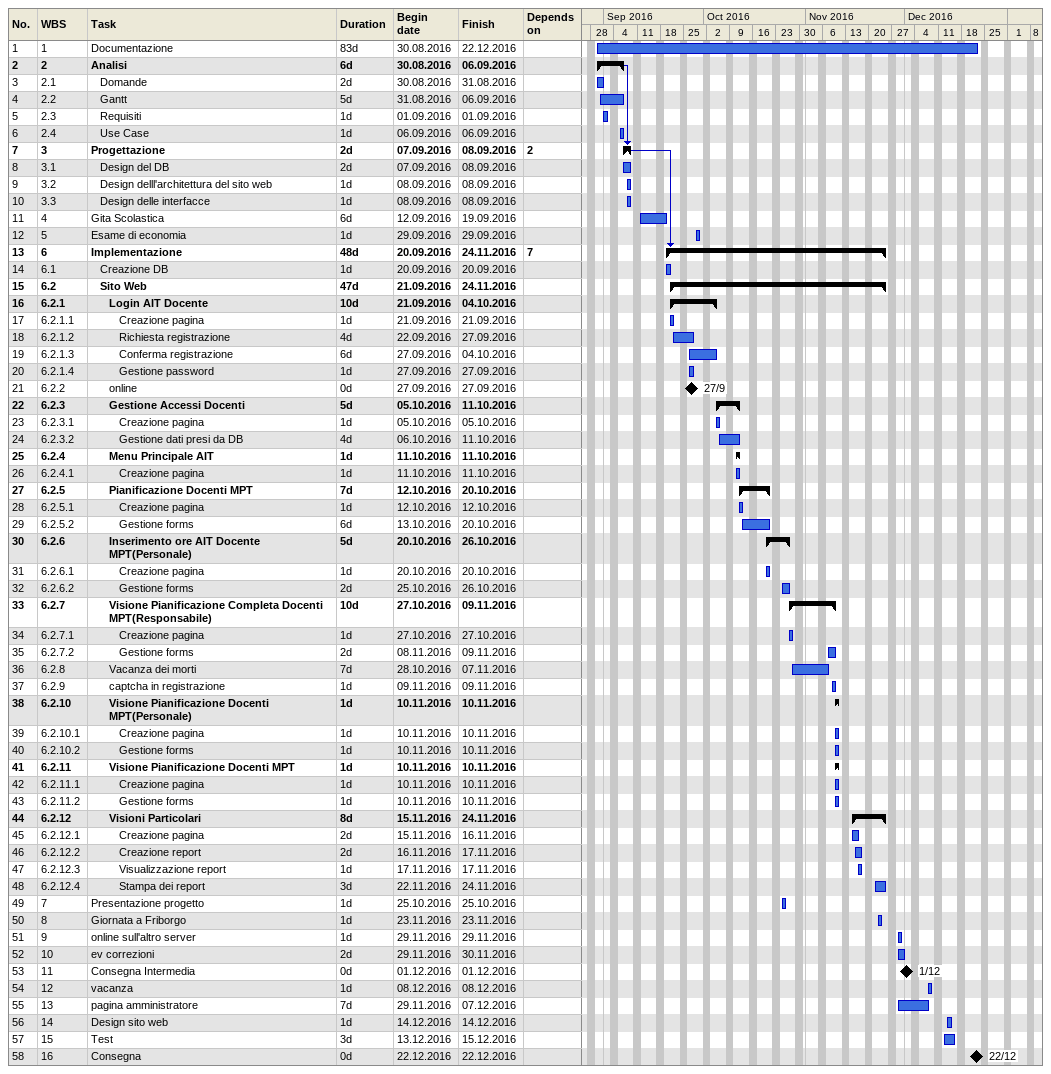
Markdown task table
| ID | WBS | Task | Duration | Start | Finish | Predecessors |
|---|---|---|---|---|---|---|
| 1 | 1 | Documentazione | 83d | 2016-08-30 | 2016-12-22 |  |
| 2 | 2 | **Analisi** | 6d | 2016-08-30 | 2016-09-06 |  |
| 3 | 2.1 | Domande | 2d | 2016-08-30 | 2016-08-31 |  |
| 4 | 2.2 | Gantt | 5d | 2016-08-31 | 2016-09-06 |  |
| 5 | 2.3 | Requisiti | 1d | 2016-09-01 | 2016-09-01 |  |
| 6 | 2.4 | Use Case | 1d | 2016-09-06 | 2016-09-06 |  |
| 7 | 3 | **Progettazione** | 2d | 2016-09-07 | 2016-09-08 | 2 |
| 8 | 3.1 | Design del DB | 2d | 2016-09-07 | 2016-09-08 |  |
| 9 | 3.2 | Design delll'architettura del sito web | 1d | 2016-09-08 | 2016-09-08 |  |
| 10 | 3.3 | Design delle interfacce | 1d | 2016-09-08 | 2016-09-08 |  |
| 11 | 4 | Gita Scolastica | 6d | 2016-09-12 | 2016-09-19 |  |
| 12 | 5 | Esame di economia | 1d | 2016-09-29 | 2016-09-29 |  |
| 13 | 6 | **Implementazione** | 48d | 2016-09-20 | 2016-11-24 | 7 |
| 14 | 6.1 | Creazione DB | 1d | 2016-09-20 | 2016-09-20 |  |
| 15 | 6.2 | **Sito Web** | 47d | 2016-09-21 | 2016-11-24 |  |
| 16 | 6.2.1 | **Login AIT Docente** | 10d | 2016-09-21 | 2016-10-04 |  |
| 17 | 6.2.1.1 | Creazione pagina | 1d | 2016-09-21 | 2016-09-21 |  |
| 18 | 6.2.1.2 | Richiesta registrazione | 4d | 2016-09-22 | 2016-09-27 |  |
| 19 | 6.2.1.3 | Conferma registrazione | 6d | 2016-09-27 | 2016-10-04 |  |
| 20 | 6.2.1.4 | Gestione password | 1d | 2016-09-27 | 2016-09-27 |  |
| 21 | 6.2.2 | online | 0d | 2016-09-27 | 2016-09-27 |  |
| 22 | 6.2.3 | **Gestione Accessi Docenti** | 5d | 2016-10-05 | 2016-10-11 |  |
| 23 | 6.2.3.1 | Creazione pagina | 1d | 2016-10-05 | 2016-10-05 |  |
| 24 | 6.2.3.2 | Gestione dati presi da DB | 4d | 2016-10-06 | 2016-10-11 |  |
| 25 | 6.2.4 | **Menu Principale AIT** | 1d | 2016-10-11 | 2016-10-11 |  |
| 26 | 6.2.4.1 | Creazione pagina | 1d | 2016-10-11 | 2016-10-11 |  |
| 27 | 6.2.5 | **Pianificazione Docenti MPT** | 7d | 2016-10-12 | 2016-10-20 |  |
| 28 | 6.2.5.1 | Creazione pagina | 1d | 2016-10-12 | 2016-10-12 |  |
| 29 | 6.2.5.2 | Gestione forms | 6d | 2016-10-13 | 2016-10-20 |  |
| 30 | 6.2.6 | **Inserimento ore AIT Docente MPT(Personale)** | 5d | 2016-10-20 | 2016-10-26 |  |
| 31 | 6.2.6.1 | Creazione pagina | 1d | 2016-10-20 | 2016-10-20 |  |
| 32 | 6.2.6.2 | Gestione forms | 2d | 2016-10-25 | 2016-10-26 |  |
| 33 | 6.2.7 | **Visione Pianificazione Completa Docenti MPT(Responsabile)** | 10d | 2016-10-27 | 2016-11-09 |  |
| 34 | 6.2.7.1 | Creazione pagina | 1d | 2016-10-27 | 2016-10-27 |  |
| 35 | 6.2.7.2 | Gestione forms | 2d | 2016-11-08 | 2016-11-09 |  |
| 36 | 6.2.8 | Vacanza dei morti | 7d | 2016-10-28 | 2016-11-07 |  |
| 37 | 6.2.9 | captcha in registrazione | 1d | 2016-11-09 | 2016-11-09 |  |
| 38 | 6.2.10 | **Visione Pianificazione Docenti MPT(Personale)** | 1d | 2016-11-10 | 2016-11-10 |  |
| 39 | 6.2.10.1 | Creazione pagina | 1d | 2016-11-10 | 2016-11-10 |  |
| 40 | 6.2.10.2 | Gestione forms | 1d | 2016-11-10 | 2016-11-10 |  |
| 41 | 6.2.11 | **Visione Pianificazione Docenti MPT** | 1d | 2016-11-10 | 2016-11-10 |  |
| 42 | 6.2.11.1 | Creazione pagina | 1d | 2016-11-10 | 2016-11-10 |  |
| 43 | 6.2.11.2 | Gestione forms | 1d | 2016-11-10 | 2016-11-10 |  |
| 44 | 6.2.12 | **Visioni Particolari** | 8d | 2016-11-15 | 2016-11-24 |  |
| 45 | 6.2.12.1 | Creazione pagina | 2d | 2016-11-15 | 2016-11-16 |  |
| 46 | 6.2.12.2 | Creazione report | 2d | 2016-11-16 | 2016-11-17 |  |
| 47 | 6.2.12.3 | Visualizzazione report | 1d | 2016-11-17 | 2016-11-17 |  |
| 48 | 6.2.12.4 | Stampa dei report | 3d | 2016-11-22 | 2016-11-24 |  |
| 49 | 7 | Presentazione progetto | 1d | 2016-10-25 | 2016-10-25 |  |
| 50 | 8 | Giornata a Friborgo | 1d | 2016-11-23 | 2016-11-23 |  |
| 51 | 9 | online sull'altro server | 1d | 2016-11-29 | 2016-11-29 |  |
| 52 | 10 | ev correzioni | 2d | 2016-11-29 | 2016-11-30 |  |
| 53 | 11 | Consegna Intermedia | 0d | 2016-12-01 | 2016-12-01 |  |
| 54 | 12 | vacanza | 1d | 2016-12-08 | 2016-12-08 |  |
| 55 | 13 | pagina amministratore | 7d | 2016-11-29 | 2016-12-07 |  |
| 56 | 14 | Design sito web | 1d | 2016-12-14 | 2016-12-14 |  |
| 57 | 15 | Test | 3d | 2016-12-13 | 2016-12-15 |  |
| 58 | 16 | Consegna | 0d | 2016-12-22 | 2016-12-22 |  |
